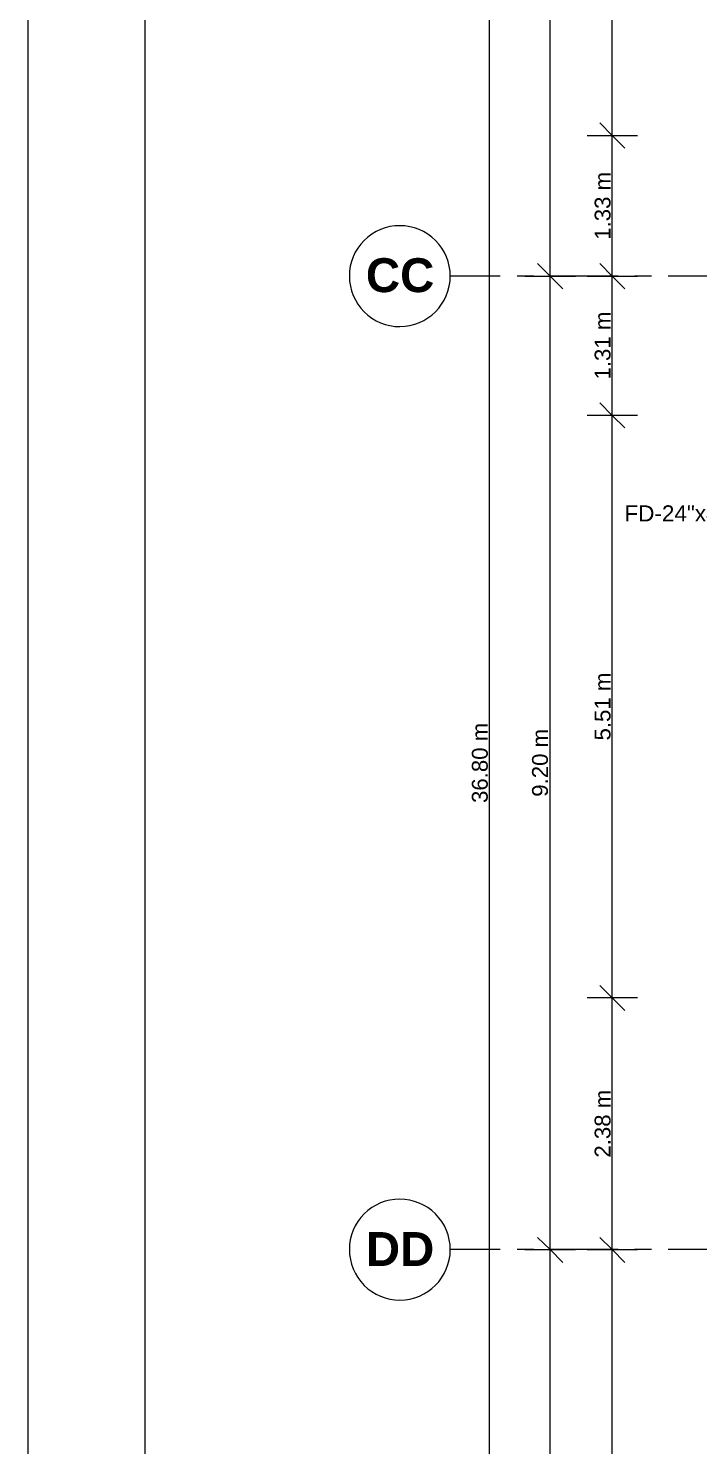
# Model space of a CAD drawing. Header units: metres. Extents: x -2 to 237, y -8 to 52.
# Drawn here: x -2.09 to 4.25, y 21.97 to 35.37 of the extents above; entities that cross this region are included whole.
import ezdxf

# ---------------------------------------------------------------- set-up
doc = ezdxf.new("R2010")
doc.units = ezdxf.units.M
for name, color, linetype, lineweight in [('HVAC - Ductos', 5, 'Continuous', 0), ('PDF2_Text', 7, 'Continuous', 0), ('pie de plano', 251, 'Continuous', 0)]:
    doc.layers.add(name, color=color, linetype=linetype, lineweight=lineweight)
doc.layers.add('PDF2_Geometry', color=7, linetype='Continuous', lineweight=0, true_color=0xaaaaaa)
doc.styles.add('PDF Helvetica', font='')
doc.styles.add('PDF Helvetica Bold', font='')
doc.styles.get('PDF Helvetica').set_extended_font_data('Helvetica')
doc.styles.get('PDF Helvetica Bold').set_extended_font_data('Helvetica', bold=True)

msp = doc.modelspace()

# ---------------------------------------------------------------- linework, layer by layer
at = {"layer": 'HVAC - Ductos', "color": 252, "lineweight": 0, "true_color": 0x939598}
for points in [[(2.272, 9.775), (2.272, 47.075)], [(2.845, 9.775), (2.845, 14.613), (2.845, 23.823), (2.845, 33.027), (2.845, 42.232), (2.845, 47.075)], [(3.432, 9.775), (3.432, 10.701), (3.432, 14.095), (3.432, 14.613), (3.432, 17.92), (3.432, 23.823), (3.432, 26.203), (3.432, 31.711), (3.432, 33.027), (3.432, 34.357), (3.432, 38.98), (3.432, 42.232), (3.432, 42.342), (3.432, 46.098), (3.432, 47.075)], [(3.313, 34.477), (3.432, 34.357), (3.551, 34.238)], [(3.193, 34.357), (3.432, 34.357), (3.67, 34.357)], [(2.726, 33.147), (2.845, 33.027), (2.964, 32.908)], [(3.313, 33.147), (3.432, 33.027), (3.551, 32.908)], [(2.606, 33.027), (2.845, 33.027), (3.083, 33.027)], [(3.193, 33.027), (3.432, 33.027), (3.67, 33.027)], [(3.313, 31.83), (3.432, 31.711), (3.551, 31.592)], [(3.67, 31.711), (3.432, 31.711), (3.193, 31.711)], [(3.313, 26.322), (3.432, 26.203), (3.551, 26.084)], [(3.67, 26.203), (3.432, 26.203), (3.193, 26.203)], [(2.726, 23.937), (2.845, 23.823), (2.964, 23.703)], [(3.313, 23.937), (3.432, 23.823), (3.551, 23.703)], [(2.606, 23.823), (2.845, 23.823), (3.083, 23.823)], [(3.193, 23.823), (3.432, 23.823), (3.67, 23.823)]]:
    msp.add_lwpolyline(points, dxfattribs=at)
at = {"layer": 'PDF2_Geometry', "lineweight": 0}
for points in [[(1.423, 33.504, 0.418272), (0.946, 33.027, 0.414637), (1.423, 32.55, 0.410992), (1.9, 33.027, 0.414636)], [(1.423, 24.3, 0.41827), (0.946, 23.823, 0.414664), (1.423, 23.346, 0.41102), (1.9, 23.823, 0.414635)]]:
    msp.add_lwpolyline(points, format="xyb", close=True, dxfattribs=at)
at = {"layer": 'PDF2_Geometry', "color": 252, "lineweight": 0, "true_color": 0x939598}
for points in [[(2.373, 33.027), (1.896, 33.027)], [(2.689, 33.027), (2.533, 33.027)], [(3.487, 33.027), (2.85, 33.027)], [(3.803, 33.027), (3.643, 33.027)], [(2.373, 23.823), (1.896, 23.823)], [(2.689, 23.823), (2.533, 23.823)], [(3.487, 23.823), (2.85, 23.823)], [(3.803, 23.823), (3.643, 23.823)]]:
    msp.add_lwpolyline(points, dxfattribs=at)
at = {"layer": 'PDF2_Geometry', "lineweight": 0}
for points in [[(4.436, 33.027), (3.959, 33.027)], [(4.436, 23.823), (3.959, 23.823)]]:
    msp.add_lwpolyline(points, dxfattribs=at)
at = {"layer": 'pie de plano', "color": 7, "lineweight": 0}
msp.add_lwpolyline([(87.971, 52.197), (87.971, -7.842), (-2.09, -7.842), (-2.09, 52.197)], close=True, dxfattribs=at)
msp.add_lwpolyline([(87.494, 51.385), (-0.989, 51.385), (-0.989, -7.177), (87.494, -7.177)], dxfattribs=at)

# ---------------------------------------------------------------- texts
at = {"layer": 'PDF2_Text', "color": 252, "lineweight": 0, "true_color": 0x939598, "char_height": 0.1502, "attachment_point": 4, "rotation": 90, "style": 'PDF Helvetica'}
for s, insert in [('1.33 m', (3.341, 33.371)), ('1.31 m', (3.341, 32.05)), ('5.51 m', (3.341, 28.637)), ('36.80 m', (2.18, 28.046)), ('9.20 m', (2.749, 28.105)), ('2.38 m', (3.341, 24.693))]:
    msp.add_mtext(s, dxfattribs=dict(at, insert=insert))
at = {"layer": 'PDF2_Text', "color": 252, "lineweight": 0, "true_color": 0x939598, "char_height": 0.3204, "attachment_point": 4, "style": 'PDF Helvetica Bold'}
for s, insert in [('CC', (1.102, 33.034)), ('DD', (1.102, 23.829))]:
    msp.add_mtext(s, dxfattribs=dict(at, insert=insert))
at = {"layer": 'PDF2_Text', "lineweight": 0, "insert": (3.547, 30.784), "char_height": 0.15205, "attachment_point": 4, "style": 'PDF Helvetica'}
msp.add_mtext('FD-24"x4"-24"x4"', dxfattribs=at)

doc.saveas('drawing.dxf')
